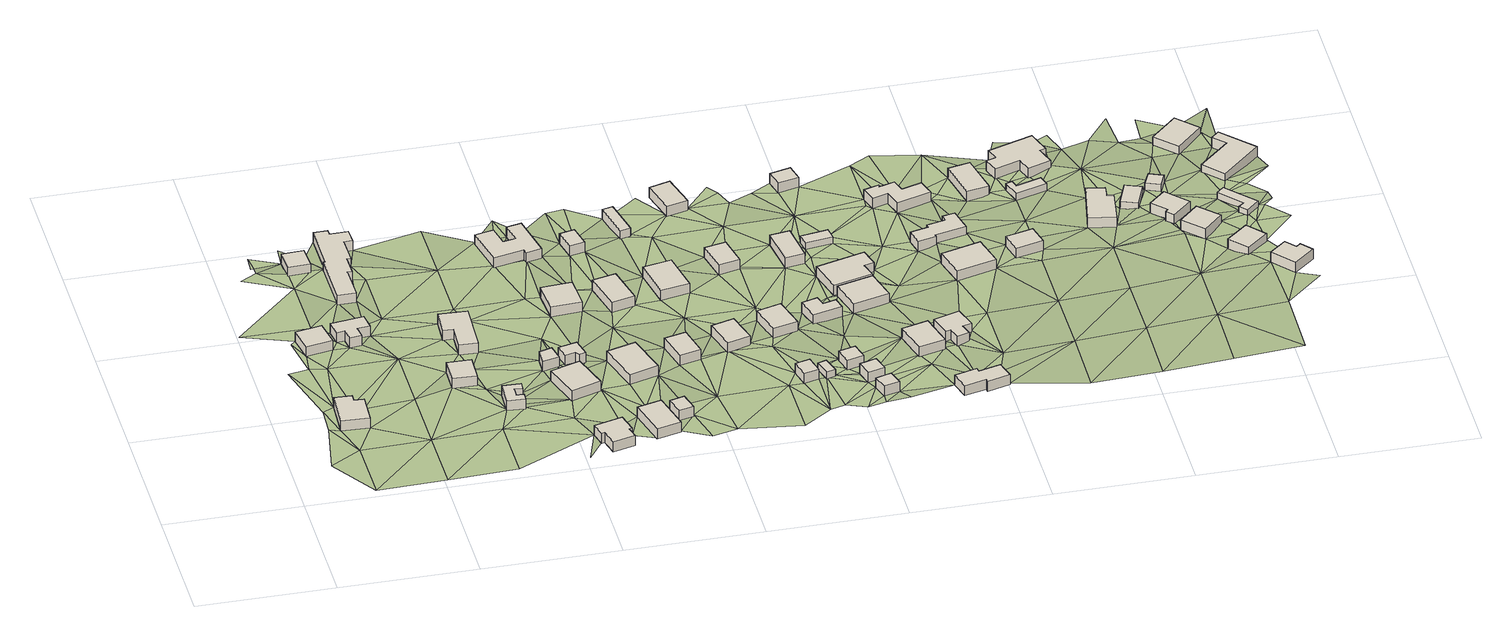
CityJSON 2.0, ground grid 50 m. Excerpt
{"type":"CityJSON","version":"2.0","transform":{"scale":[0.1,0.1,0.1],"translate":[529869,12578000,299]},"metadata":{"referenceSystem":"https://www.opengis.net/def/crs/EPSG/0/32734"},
"CityObjects":{
"building1":{"type":"Building","attributes":{"address":"Mamre 7347 Cape Town","building":"house","building:levels":"1","building_height":4.1,"plus_code":"4FRWFFP8+WCF","ground_height":162.67,"roof_height":166.77},"geometry":[{"type":"Solid","lod":"1","boundaries":[[[[0,1,2,3]],[[1,4,5,2]],[[4,6,7,5]],[[6,8,9,7]],[[8,10,11,9]],[[10,0,3,11]],[[3,2,5,7,9,11]],[[10,8,6,4,1,0]]]]}]},
"building2":{"type":"Building","attributes":{"address":"Mamre 7347 Cape Town","building":"house","building:levels":"1","building_height":4.1,"plus_code":"4FRWFFQ8+3CR","ground_height":162.57,"roof_height":166.67},"geometry":[{"type":"Solid","lod":"1","boundaries":[[[[12,13,14,15]],[[13,16,17,14]],[[16,18,19,17]],[[18,12,15,19]],[[15,14,17,19]],[[18,16,13,12]]]]}]},
"building3":{"type":"Building","attributes":{"address":"Mamre 7347 Cape Town","building":"house","building:levels":"1","building_height":4.1,"plus_code":"4FRWFFQ8+4F3","ground_height":162.52,"roof_height":166.62},"geometry":[{"type":"Solid","lod":"1","boundaries":[[[[20,21,22,23]],[[21,24,25,22]],[[24,26,27,25]],[[26,28,29,27]],[[28,30,31,29]],[[30,32,33,31]],[[32,34,35,33]],[[34,20,23,35]],[[23,22,25,27,29,31,33,35]],[[34,32,30,28,26,24,21,20]]]]}]},
"building4":{"type":"Building","attributes":{"address":"41 Lang Avenue Mamre 7347 Cape Town","building":"house","building:levels":"1","building_height":4.1,"plus_code":"4FRWFFQ8+7C8","ground_height":160.76,"roof_height":164.86},"geometry":[{"type":"Solid","lod":"1","boundaries":[[[[36,37,38,39]],[[37,40,41,38]],[[40,42,43,41]],[[42,36,39,43]],[[39,38,41,43]],[[42,40,37,36]]]]}]},
"building5":{"type":"Building","attributes":{"address":"40 Lang Avenue Mamre 7347 Cape Town","building":"house","building:levels":"1","building_height":4.1,"plus_code":"4FRWFFQ8+6FQ","ground_height":160.9,"roof_height":165},"geometry":[{"type":"Solid","lod":"1","boundaries":[[[[44,45,46,47]],[[45,48,49,46]],[[48,50,51,49]],[[50,52,53,51]],[[52,54,55,53]],[[54,56,57,55]],[[56,58,59,57]],[[58,60,61,59]],[[60,62,63,61]],[[62,64,65,63]],[[64,66,67,65]],[[66,68,69,67]],[[68,70,71,69]],[[70,44,47,71]],[[47,46,49,51,53,55,57,59,61,63,65,67,69,71]],[[70,68,66,64,62,60,58,56,54,52,50,48,45,44]]]]}]},
"building6":{"type":"Building","attributes":{"address":"72 Enon Street Mamre 7347 Cape Town","building":"house","building:levels":"1","building_height":4.1,"plus_code":"4FRWFFP8+XHH","ground_height":162.94,"roof_height":167.04},"geometry":[{"type":"Solid","lod":"1","boundaries":[[[[72,73,74,75]],[[73,76,77,74]],[[76,78,79,77]],[[78,72,75,79]],[[75,74,77,79]],[[78,76,73,72]]]]}]},
"building7":{"type":"Building","attributes":{"address":"70 Enon Street Mamre 7347 Cape Town","building":"house","building:levels":"1","building_height":4.1,"plus_code":"4FRWFFP8+WM6","ground_height":163.35,"roof_height":167.45},"geometry":[{"type":"Solid","lod":"1","boundaries":[[[[80,81,82,83]],[[81,84,85,82]],[[84,86,87,85]],[[86,88,89,87]],[[88,90,91,89]],[[90,92,93,91]],[[92,94,95,93]],[[94,80,83,95]],[[83,82,85,87,89,91,93,95]],[[94,92,90,88,86,84,81,80]]]]}]},
"building8":{"type":"Building","attributes":{"address":"57 Sand Street Mamre 7347 Cape Town","building":"house","building:levels":"1","building_height":4.1,"plus_code":"4FRWFFQ8+3JM","ground_height":162.52,"roof_height":166.62},"geometry":[{"type":"Solid","lod":"1","boundaries":[[[[96,97,98,99]],[[97,100,101,98]],[[100,102,103,101]],[[102,104,105,103]],[[104,106,107,105]],[[106,96,99,107]],[[99,98,101,103,105,107]],[[106,104,102,100,97,96]]]]}]},
"building9":{"type":"Building","attributes":{"address":"35 Enon Street Mamre 7347 Cape Town","building":"house","building:levels":"1","building_height":4.1,"plus_code":"4FRWFFP8+RQ3","ground_height":164.52,"roof_height":168.62},"geometry":[{"type":"Solid","lod":"1","boundaries":[[[[108,109,110,111]],[[109,112,113,110]],[[112,114,115,113]],[[114,116,117,115]],[[116,118,119,117]],[[118,120,121,119]],[[120,122,123,121]],[[122,108,111,123]],[[111,110,113,115,117,119,121,123]],[[122,120,118,116,114,112,109,108]]]]}]},
"building10":{"type":"Building","attributes":{"building":"yes","building:levels":"1","building_height":4.1,"plus_code":"4FRWFFP8+XPG","ground_height":163.45,"roof_height":167.55},"geometry":[{"type":"Solid","lod":"1","boundaries":[[[[124,125,126,127]],[[125,128,129,126]],[[128,130,131,129]],[[130,124,127,131]],[[127,126,129,131]],[[130,128,125,124]]]]}]},
"building11":{"type":"Building","attributes":{"address":"68 Enon Street Mamre 7347 Cape Town","building":"house","building:levels":"1","building_height":4.1,"plus_code":"4FRWFFP8+WQC","ground_height":163.96,"roof_height":168.06},"geometry":[{"type":"Solid","lod":"1","boundaries":[[[[132,133,134,135]],[[133,136,137,134]],[[136,138,139,137]],[[138,132,135,139]],[[135,134,137,139]],[[138,136,133,132]]]]}]},
"building12":{"type":"Building","attributes":{"building":"yes","building:levels":"1","building_height":4.1,"plus_code":"4FRWFFP8+XQM","ground_height":163.45,"roof_height":167.55},"geometry":[{"type":"Solid","lod":"1","boundaries":[[[[140,141,142,143]],[[141,144,145,142]],[[144,146,147,145]],[[146,148,149,147]],[[148,150,151,149]],[[150,140,143,151]],[[143,142,145,147,149,151]],[[150,148,146,144,141,140]]]]}]},
"building13":{"type":"Building","attributes":{"address":"33 Enon Street Mamre 7347 Cape Town","building":"house","building:levels":"1","building_height":4.1,"plus_code":"4FRWFFP8+RR9","ground_height":165.13,"roof_height":169.23},"geometry":[{"type":"Solid","lod":"1","boundaries":[[[[152,153,154,155]],[[153,156,157,154]],[[156,158,159,157]],[[158,152,155,159]],[[155,154,157,159]],[[158,156,153,152]]]]}]},
"building14":{"type":"Building","attributes":{"address":"53 Sand Street Mamre 7347 Cape Town","building":"house","building:levels":"1","building_height":4.1,"plus_code":"4FRWFFQ8+4Q4","ground_height":163.01,"roof_height":167.11},"geometry":[{"type":"Solid","lod":"1","boundaries":[[[[160,161,162,163]],[[161,164,165,162]],[[164,166,167,165]],[[166,160,163,167]],[[163,162,165,167]],[[166,164,161,160]]]]}]},
"building15":{"type":"Building","attributes":{"address":"74 Sand Street Mamre 7347 Cape Town","building":"house","building:levels":"1","building_height":4.1,"plus_code":"4FRWFFQ8+6QM","ground_height":161.66,"roof_height":165.76},"geometry":[{"type":"Solid","lod":"1","boundaries":[[[[168,169,170,171]],[[169,172,173,170]],[[172,174,175,173]],[[174,176,177,175]],[[176,178,179,177]],[[178,180,181,179]],[[180,182,183,181]],[[182,184,185,183]],[[184,186,187,185]],[[186,168,171,187]],[[171,170,173,175,177,179,181,183,185,187]],[[186,184,182,180,178,176,174,172,169,168]]]]}]},
"building16":{"type":"Building","attributes":{"address":"66 Enon Street Mamre 7347 Cape Town","building":"house","building:levels":"1","building_height":4.1,"plus_code":"4FRWFFP8+WRQ","ground_height":164.59,"roof_height":168.69},"geometry":[{"type":"Solid","lod":"1","boundaries":[[[[188,189,190,191]],[[189,192,193,190]],[[192,194,195,193]],[[194,188,191,195]],[[191,190,193,195]],[[194,192,189,188]]]]}]},
"building17":{"type":"Building","attributes":{"address":"31 Enon Street Mamre 7347 Cape Town","building":"house","building:levels":"1","building_height":4.1,"plus_code":"4FRWFFP8+RVG","ground_height":165.13,"roof_height":169.23},"geometry":[{"type":"Solid","lod":"1","boundaries":[[[[196,197,198,199]],[[197,200,201,198]],[[200,202,203,201]],[[202,196,199,203]],[[199,198,201,203]],[[202,200,197,196]]]]}]},
"building18":{"type":"Building","attributes":{"address":"51 Sand Street Mamre 7347 Cape Town","building":"house","building:levels":"1","building_height":4.1,"plus_code":"4FRWFFQ8+3VV","ground_height":163.57,"roof_height":167.67},"geometry":[{"type":"Solid","lod":"1","boundaries":[[[[204,205,206,207]],[[205,208,209,206]],[[208,210,211,209]],[[210,204,207,211]],[[207,206,209,211]],[[210,208,205,204]]]]}]},
"building19":{"type":"Building","attributes":{"address":"64 Enon Street Mamre 7347 Cape Town","building":"house","building:levels":"1","building_height":4.1,"plus_code":"4FRWFFP8+XW3","ground_height":165.08,"roof_height":169.18},"geometry":[{"type":"Solid","lod":"1","boundaries":[[[[212,213,214,215]],[[213,216,217,214]],[[216,218,219,217]],[[218,212,215,219]],[[215,214,217,219]],[[218,216,213,212]]]]}]},
"building20":{"type":"Building","attributes":{"building":"house","building:levels":"1","building_height":4.1,"plus_code":"4FRWFFQ8+6R9","ground_height":163.07,"roof_height":167.17},"geometry":[{"type":"Solid","lod":"1","boundaries":[[[[220,221,222,223]],[[221,224,225,222]],[[224,226,227,225]],[[226,220,223,227]],[[223,222,225,227]],[[226,224,221,220]]]]}]},
"building21":{"type":"Building","attributes":{"address":"49 Sand Street Mamre 7347 Cape Town","building":"house","building:levels":"1","building_height":4.1,"plus_code":"4FRWFFQ8+4W5","ground_height":164.07,"roof_height":168.17},"geometry":[{"type":"Solid","lod":"1","boundaries":[[[[228,229,230,231]],[[229,232,233,230]],[[232,234,235,233]],[[234,228,231,235]],[[231,230,233,235]],[[234,232,229,228]]]]}]},
"building22":{"type":"Building","attributes":{"address":"62 Enon Street Mamre 7347 Cape Town","building":"house","building:levels":"1","building_height":4.1,"plus_code":"4FRWFFP9+X26","ground_height":164.38,"roof_height":168.48},"geometry":[{"type":"Solid","lod":"1","boundaries":[[[[236,237,238,239]],[[237,240,241,238]],[[240,242,243,241]],[[242,236,239,243]],[[239,238,241,243]],[[242,240,237,236]]]]}]},
"building23":{"type":"Building","attributes":{"address":"Mamre 7347 Cape Town","building":"house","building:levels":"1","building_height":4.1,"plus_code":"4FRWFFQ8+6WV","ground_height":162.39,"roof_height":166.49},"geometry":[{"type":"Solid","lod":"1","boundaries":[[[[244,245,246,247]],[[245,248,249,246]],[[248,250,251,249]],[[250,244,247,251]],[[247,246,249,251]],[[250,248,245,244]]]]}]},
"building24":{"type":"Building","attributes":{"address":"25 Enon Street Mamre 7347 Cape Town","building":"house","building:levels":"1","building_height":4.1,"plus_code":"4FRWFFP9+V38","ground_height":166.23,"roof_height":170.33},"geometry":[{"type":"Solid","lod":"1","boundaries":[[[[252,253,254,255]],[[253,256,257,254]],[[256,258,259,257]],[[258,252,255,259]],[[255,254,257,259]],[[258,256,253,252]]]]}]},
"building25":{"type":"Building","attributes":{"building":"cabin","building:levels":"1","building_height":2.8,"plus_code":"4FRWFFP9+V47","ground_height":166.23,"roof_height":169.03},"geometry":[{"type":"Solid","lod":"1","boundaries":[[[[260,261,262,263]],[[261,264,265,262]],[[264,266,267,265]],[[266,260,263,267]],[[263,262,265,267]],[[266,264,261,260]]]]}]},
"building26":{"type":"Building","attributes":{"address":"60 Enon Street Mamre 7347 Cape Town","building":"house","building:levels":"1","building_height":4.1,"plus_code":"4FRWFFP9+X3P","ground_height":164.77,"roof_height":168.87},"geometry":[{"type":"Solid","lod":"1","boundaries":[[[[268,269,270,271]],[[269,272,273,270]],[[272,274,275,273]],[[274,268,271,275]],[[271,270,273,275]],[[274,272,269,268]]]]}]},
"building27":{"type":"Building","attributes":{"address":"47 Sand Street Mamre 7347 Cape Town","building":"house","building:levels":"1","building_height":4.1,"plus_code":"4FRWFFQ9+42Q","ground_height":164.59,"roof_height":168.69},"geometry":[{"type":"Solid","lod":"1","boundaries":[[[[276,277,278,279]],[[277,280,281,278]],[[280,282,283,281]],[[282,276,279,283]],[[279,278,281,283]],[[282,280,277,276]]]]}]},
"building28":{"type":"Building","attributes":{"address":"68 Sand Street Mamre 7347 Cape Town","building":"house","building:levels":"1","building_height":4.1,"plus_code":"4FRWFFQ9+72C","ground_height":163.25,"roof_height":167.35},"geometry":[{"type":"Solid","lod":"1","boundaries":[[[[284,285,286,287]],[[285,288,289,286]],[[288,290,291,289]],[[290,284,287,291]],[[287,286,289,291]],[[290,288,285,284]]]]}]},
"building29":{"type":"Building","attributes":{"address":"7347 Mamre, Cape Town","building":"house","building:levels":"1","building_height":4.1,"plus_code":"4FRWFFP9+V5C","ground_height":166.05,"roof_height":170.15},"geometry":[{"type":"Solid","lod":"1","boundaries":[[[[292,293,294,295]],[[293,296,297,294]],[[296,298,299,297]],[[298,292,295,299]],[[295,294,297,299]],[[298,296,293,292]]]]}]},
"building30":{"type":"Building","attributes":{"address":"4 Dove Lane Mamre 7347 Cape Town","building":"house","building:levels":"1","building_height":4.1,"plus_code":"4FRWFFP9+R5W","ground_height":166.77,"roof_height":170.87},"geometry":[{"type":"Solid","lod":"1","boundaries":[[[[300,301,302,303]],[[301,304,305,302]],[[304,306,307,305]],[[306,300,303,307]],[[303,302,305,307]],[[306,304,301,300]]]]}]},
"building31":{"type":"Building","attributes":{"address":"6 Dove Lane Mamre 7347 Cape Town","building":"house","building:levels":"1","building_height":4.1,"plus_code":"4FRWFFP9+R55","ground_height":166.68,"roof_height":170.78},"geometry":[{"type":"Solid","lod":"1","boundaries":[[[[308,309,310,311]],[[309,312,313,310]],[[312,314,315,313]],[[314,308,311,315]],[[311,310,313,315]],[[314,312,309,308]]]]}]},
"building32":{"type":"Building","attributes":{"address":"58 Enon Street Mamre 7347 Cape Town","building":"house","building:levels":"1","building_height":4.1,"plus_code":"4FRWFFP9+X4Q","ground_height":164.97,"roof_height":169.07},"geometry":[{"type":"Solid","lod":"1","boundaries":[[[[316,317,318,319]],[[317,320,321,318]],[[320,322,323,321]],[[322,324,325,323]],[[324,326,327,325]],[[326,316,319,327]],[[319,318,321,323,325,327]],[[326,324,322,320,317,316]]]]}]},
"building33":{"type":"Building","attributes":{"address":"45 Sand Street Mamre 7347 Cape Town","building":"house","building:levels":"1","building_height":4.1,"plus_code":"4FRWFFQ9+44G","ground_height":164.79,"roof_height":168.89},"geometry":[{"type":"Solid","lod":"1","boundaries":[[[[328,329,330,331]],[[329,332,333,330]],[[332,334,335,333]],[[334,328,331,335]],[[331,330,333,335]],[[334,332,329,328]]]]}]},
"building34":{"type":"Building","attributes":{"address":"56 Enon Street Mamre 7347 Cape Town","building":"house","building:levels":"1","building_height":4.1,"plus_code":"4FRWFFQ9+267","ground_height":164.97,"roof_height":169.07},"geometry":[{"type":"Solid","lod":"1","boundaries":[[[[336,337,338,339]],[[337,340,341,338]],[[340,342,343,341]],[[342,336,339,343]],[[339,338,341,343]],[[342,340,337,336]]]]}]},
"building35":{"type":"Building","attributes":{"building":"house","building:levels":"1","building_height":4.1,"plus_code":"4FRWFFQ9+362","ground_height":164.79,"roof_height":168.89},"geometry":[{"type":"Solid","lod":"1","boundaries":[[[[344,345,346,347]],[[345,348,349,346]],[[348,350,351,349]],[[350,352,353,351]],[[352,354,355,353]],[[354,344,347,355]],[[347,346,349,351,353,355]],[[354,352,350,348,345,344]]]]}]},
"building36":{"type":"Building","attributes":{"address":"43 Enon Street Mamre 7347 Cape Town","building":"cabin","building:levels":"1","building_height":2.8,"plus_code":"4FRWFFQ9+45W","ground_height":164.79,"roof_height":167.59},"geometry":[{"type":"Solid","lod":"1","boundaries":[[[[356,357,358,359]],[[357,360,361,358]],[[360,362,363,361]],[[362,356,359,363]],[[359,358,361,363]],[[362,360,357,356]]]]}]},
"building37":{"type":"Building","attributes":{"address":"21 Enon Street Mamre 7347 Cape Town","building":"house","building:levels":"1","building_height":4.1,"plus_code":"4FRWFFP9+V7V","ground_height":166.61,"roof_height":170.71},"geometry":[{"type":"Solid","lod":"1","boundaries":[[[[364,365,366,367]],[[365,368,369,366]],[[368,370,371,369]],[[370,364,367,371]],[[367,366,369,371]],[[370,368,365,364]]]]}]},
"building38":{"type":"Building","attributes":{"address":"Dove Lane 7347 Cape Town","building":"house","building:levels":"1","building_height":4.1,"plus_code":"4FRWFFP9+Q8P","ground_height":167.2,"roof_height":171.3},"geometry":[{"type":"Solid","lod":"1","boundaries":[[[[372,373,374,375]],[[373,376,377,374]],[[376,378,379,377]],[[378,380,381,379]],[[380,382,383,381]],[[382,384,385,383]],[[384,386,387,385]],[[386,372,375,387]],[[375,374,377,379,381,383,385,387]],[[386,384,382,380,378,376,373,372]]]]}]},
"building39":{"type":"Building","attributes":{"building":"garage","building:levels":"1","building_height":4.1,"plus_code":"4FRWFFQ9+75G","ground_height":164.63,"roof_height":168.73},"geometry":[{"type":"Solid","lod":"1","boundaries":[[[[388,389,390,391]],[[389,392,393,390]],[[392,394,395,393]],[[394,388,391,395]],[[391,390,393,395]],[[394,392,389,388]]]]}]},
"building40":{"type":"Building","attributes":{"address":"19 Enon Street Mamre 7347 Cape Town","building":"house","building:levels":"1","building_height":4.1,"plus_code":"4FRWFFP9+W83","ground_height":166.61,"roof_height":170.71},"geometry":[{"type":"Solid","lod":"1","boundaries":[[[[396,397,398,399]],[[397,400,401,398]],[[400,402,403,401]],[[402,404,405,403]],[[404,406,407,405]],[[406,408,409,407]],[[408,410,411,409]],[[410,396,399,411]],[[399,398,401,403,405,407,409,411]],[[410,408,406,404,402,400,397,396]]]]}]},
"building41":{"type":"Building","attributes":{"address":"41 Sand Street Mamre 7347 Cape Town","building":"house","building:levels":"1","building_height":4.1,"plus_code":"4FRWFFQ9+684","ground_height":165.31,"roof_height":169.41},"geometry":[{"type":"Solid","lod":"1","boundaries":[[[[412,413,414,415]],[[413,416,417,414]],[[416,418,419,417]],[[418,420,421,419]],[[420,422,423,421]],[[422,424,425,423]],[[424,426,427,425]],[[426,428,429,427]],[[428,430,431,429]],[[430,412,415,431]],[[415,414,417,419,421,423,425,427,429,431]],[[430,428,426,424,422,420,418,416,413,412]]]]}]},
"building42":{"type":"Building","attributes":{"address":"54 Enon Street Mamre 7347 Cape Town","building":"house","building:levels":"1","building_height":4.1,"plus_code":"4FRWFFQ9+29P","ground_height":166.79,"roof_height":170.89},"geometry":[{"type":"Solid","lod":"1","boundaries":[[[[432,433,434,435]],[[433,436,437,434]],[[436,438,439,437]],[[438,432,435,439]],[[435,434,437,439]],[[438,436,433,432]]]]}]},
"building43":{"type":"Building","attributes":{"address":"50 Acasia Street Mamre 7347 Cape Town","building":"house","building:levels":"1","building_height":4.1,"plus_code":"4FRWFFQ9+497","ground_height":165.46,"roof_height":169.56},"geometry":[{"type":"Solid","lod":"1","boundaries":[[[[440,441,442,443]],[[441,444,445,442]],[[444,446,447,445]],[[446,448,449,447]],[[448,450,451,449]],[[450,452,453,451]],[[452,454,455,453]],[[454,456,457,455]],[[456,458,459,457]],[[458,440,443,459]],[[443,442,445,447,449,451,453,455,457,459]],[[458,456,454,452,450,448,446,444,441,440]]]]}]},
"building44":{"type":"Building","attributes":{"address":"52 Enon Street Mamre 7347 Cape Town","building":"house","building:levels":"1","building_height":4.1,"plus_code":"4FRWFFQ9+3F3","ground_height":168.31,"roof_height":172.41},"geometry":[{"type":"Solid","lod":"1","boundaries":[[[[460,461,462,463]],[[461,464,465,462]],[[464,466,467,465]],[[466,460,463,467]],[[463,462,465,467]],[[466,464,461,460]]]]}]},
"building45":{"type":"Building","attributes":{"address":"39 Sand Street Mamre 7347 Cape Town","building":"house","building:levels":"1","building_height":4.1,"plus_code":"4FRWFFQ9+6C4","ground_height":166.17,"roof_height":170.27},"geometry":[{"type":"Solid","lod":"1","boundaries":[[[[468,469,470,471]],[[469,472,473,470]],[[472,474,475,473]],[[474,468,471,475]],[[471,470,473,475]],[[474,472,469,468]]]]}]},
"building46":{"type":"Building","attributes":{"building":"cabin","building:levels":"1","building_height":2.8,"plus_code":"4FRWFFQ9+5GF","ground_height":167.57,"roof_height":170.37},"geometry":[{"type":"Solid","lod":"1","boundaries":[[[[476,477,478,479]],[[477,480,481,478]],[[480,482,483,481]],[[482,484,485,483]],[[484,486,487,485]],[[486,476,479,487]],[[479,478,481,483,485,487]],[[486,484,482,480,477,476]]]]}]},
"building47":{"type":"Building","attributes":{"address":"37 Sand Street Mamre 7347 Cape Town","building":"house","building:levels":"1","building_height":4.1,"plus_code":"4FRWFFQ9+6GM","ground_height":166.9,"roof_height":171},"geometry":[{"type":"Solid","lod":"1","boundaries":[[[[488,489,490,491]],[[489,492,493,490]],[[492,494,495,493]],[[494,496,497,495]],[[496,498,499,497]],[[498,500,501,499]],[[500,502,503,501]],[[502,504,505,503]],[[504,506,507,505]],[[506,488,491,507]],[[491,490,493,495,497,499,501,503,505,507]],[[506,504,502,500,498,496,494,492,489,488]]]]}]},
"building48":{"type":"Building","attributes":{"address":"48 Enon Street Mamre 7347 Cape Town","building":"house","building:levels":"1","building_height":4.1,"plus_code":"4FRWFFQ9+3HQ","ground_height":169.81,"roof_height":173.91},"geometry":[{"type":"Solid","lod":"1","boundaries":[[[[508,509,510,511]],[[509,512,513,510]],[[512,514,515,513]],[[514,516,517,515]],[[516,518,519,517]],[[518,508,511,519]],[[511,510,513,515,517,519]],[[518,516,514,512,509,508]]]]}]},
"building49":{"type":"Building","attributes":{"building":"cabin","building:levels":"1","building_height":2.8,"plus_code":"4FRWFFQ9+4M6","ground_height":169.81,"roof_height":172.61},"geometry":[{"type":"Solid","lod":"1","boundaries":[[[[520,521,522,523]],[[521,524,525,522]],[[524,526,527,525]],[[526,520,523,527]],[[523,522,525,527]],[[526,524,521,520]]]]}]},
"building50":{"type":"Building","attributes":{"address":"46 Enon Street Mamre 7347 Cape Town","building":"house","building:levels":"1","building_height":4.1,"plus_code":"4FRWFFQ9+3M9","ground_height":171.19,"roof_height":175.29},"geometry":[{"type":"Solid","lod":"1","boundaries":[[[[528,529,530,531]],[[529,532,533,530]],[[532,534,535,533]],[[534,536,537,535]],[[536,538,539,537]],[[538,528,531,539]],[[531,530,533,535,537,539]],[[538,536,534,532,529,528]]]]}]},
"building51":{"type":"Building","attributes":{"building":"cabin","building:levels":"1","building_height":2.8,"plus_code":"4FRWFFQ9+4MH","ground_height":171.19,"roof_height":173.99},"geometry":[{"type":"Solid","lod":"1","boundaries":[[[[540,541,542,543]],[[541,544,545,542]],[[544,546,547,545]],[[546,540,543,547]],[[543,542,545,547]],[[546,544,541,540]]]]}]},
"building52":{"type":"Building","attributes":{"address":"44 Enon Street Mamre 7347 Cape Town","building":"house","building:levels":"1","building_height":4.1,"plus_code":"4FRWFFQ9+2PG","ground_height":172.25,"roof_height":176.35},"geometry":[{"type":"Solid","lod":"1","boundaries":[[[[548,549,550,551]],[[549,552,553,550]],[[552,554,555,553]],[[554,548,551,555]],[[551,550,553,555]],[[554,552,549,548]]]]}]},
"building53":{"type":"Building","attributes":{"address":"42 Enon Street Mamre 7347 Cape Town","building":"house","building:levels":"1","building_height":4.1,"plus_code":"4FRWFFP9+XQ8","ground_height":172.25,"roof_height":176.35},"geometry":[{"type":"Solid","lod":"1","boundaries":[[[[556,557,558,559]],[[557,560,561,558]],[[560,562,563,561]],[[562,556,559,563]],[[559,558,561,563]],[[562,560,557,556]]]]}]},
"building54":{"type":"Building","attributes":{"address":"40 Enon Street Mamre 7347 Cape Town","building":"house","building:levels":"1","building_height":4.1,"plus_code":"4FRWFFP9+WR8","ground_height":174.07,"roof_height":178.17},"geometry":[{"type":"Solid","lod":"1","boundaries":[[[[564,565,566,567]],[[565,568,569,566]],[[568,570,571,569]],[[570,572,573,571]],[[572,574,575,573]],[[574,564,567,575]],[[567,566,569,571,573,575]],[[574,572,570,568,565,564]]]]}]},
"building55":{"type":"Building","attributes":{"building":"cabin","building:levels":"1","building_height":2.8,"plus_code":"4FRWFFQ9+3Q5","ground_height":172.5,"roof_height":175.3},"geometry":[{"type":"Solid","lod":"1","boundaries":[[[[576,577,578,579]],[[577,580,581,578]],[[580,582,583,581]],[[582,584,585,583]],[[584,586,587,585]],[[586,576,579,587]],[[579,578,581,583,585,587]],[[586,584,582,580,577,576]]]]}]},
"building56":{"type":"Building","attributes":{"address":"53 Goedverwacht Street Mamre 7347 Cape Town","building":"house","building:levels":"1","building_height":4.1,"plus_code":"4FRWFFQ9+6QC","ground_height":168.55,"roof_height":172.65},"geometry":[{"type":"Solid","lod":"1","boundaries":[[[[588,589,590,591]],[[589,592,593,590]],[[592,594,595,593]],[[594,588,591,595]],[[591,590,593,595]],[[594,592,589,588]]]]}]},
"building57":{"type":"Building","attributes":{"address":"51 Goedverwacht Street Mamre 7347 Cape Town","building":"house","building:levels":"1","building_height":4.1,"plus_code":"4FRWFFQ9+5R2","ground_height":170.76,"roof_height":174.86},"geometry":[{"type":"Solid","lod":"1","boundaries":[[[[596,597,598,599]],[[597,600,601,598]],[[600,602,603,601]],[[602,604,605,603]],[[604,606,607,605]],[[606,596,599,607]],[[599,598,601,603,605,607]],[[606,604,602,600,597,596]]]]}]},
"terrain1":{"type":"TINRelief","geometry":[{"type":"CompositeSurface","lod":"1","boundaries":[[[608,609,610]],[[611,608,610]],[[610,0,611]],[[612,611,0]],[[612,0,10]],[[10,613,612]],[[614,0,610]],[[613,10,615]],[[610,609,616]],[[617,615,10]],[[10,8,617]],[[618,615,619]],[[620,13,621]],[[616,609,622]],[[610,616,614]],[[6,4,8]],[[615,617,619]],[[619,13,618]],[[620,621,623]],[[619,617,624]],[[4,614,625]],[[12,621,13]],[[4,626,8]],[[617,627,624]],[[8,626,617]],[[625,614,616]],[[623,628,629]],[[21,12,624]],[[12,20,621]],[[630,631,632]],[[21,20,12]],[[21,624,627]],[[628,36,631]],[[627,617,626]],[[627,24,21]],[[631,36,632]],[[633,628,623]],[[626,4,625]],[[634,621,20]],[[628,633,36]],[[623,621,634]],[[622,635,616]],[[626,636,627]],[[633,623,637]],[[616,638,625]],[[636,32,30]],[[634,20,34]],[[635,622,639]],[[636,626,32]],[[634,640,623]],[[42,641,36]],[[637,623,640]],[[72,626,625]],[[34,642,634]],[[643,34,32]],[[637,640,42]],[[644,638,616]],[[72,625,638]],[[616,635,644]],[[643,642,34]],[[640,645,42]],[[32,626,646]],[[42,645,44]],[[642,647,648]],[[649,642,643]],[[643,32,106]],[[650,626,72]],[[647,642,649]],[[651,652,647]],[[626,650,646]],[[651,647,649]],[[653,654,638]],[[106,32,646]],[[653,638,644]],[[635,639,108]],[[650,72,78]],[[635,655,644]],[[62,651,64]],[[654,653,78]],[[644,94,653]],[[643,656,649]],[[643,106,657]],[[646,650,658]],[[653,94,92]],[[650,78,659]],[[635,660,655]],[[651,649,656]],[[86,84,88]],[[84,90,88]],[[64,651,656]],[[78,653,661]],[[657,656,643]],[[660,635,108]],[[653,92,661]],[[662,84,655]],[[78,663,659]],[[657,106,104]],[[84,662,90]],[[92,90,136]],[[655,660,662]],[[664,665,108]],[[78,661,663]],[[136,90,662]],[[661,92,136]],[[64,656,666]],[[667,104,659]],[[668,660,108]],[[659,663,667]],[[669,657,104]],[[662,660,670]],[[136,671,661]],[[656,657,672]],[[660,668,670]],[[673,674,675]],[[136,133,671]],[[125,667,663]],[[104,667,164]],[[125,671,150]],[[676,150,671]],[[667,125,150]],[[666,656,677]],[[676,671,133]],[[153,668,673]],[[669,672,657]],[[104,164,669]],[[153,670,668]],[[673,678,153]],[[679,676,133]],[[676,679,680]],[[148,667,150]],[[656,672,677]],[[133,681,679]],[[192,133,670]],[[670,153,682]],[[667,148,164]],[[192,681,133]],[[194,670,682]],[[681,192,148]],[[192,670,194]],[[153,152,682]],[[161,669,164]],[[683,672,669]],[[164,148,684]],[[669,161,683]],[[196,152,685]],[[192,686,148]],[[194,682,188]],[[202,152,196]],[[152,188,682]],[[683,687,672]],[[688,677,184]],[[689,196,685]],[[690,152,202]],[[686,684,148]],[[691,178,184]],[[689,685,692]],[[683,161,693]],[[178,691,694]],[[188,152,690]],[[178,688,184]],[[686,192,189]],[[683,693,695]],[[176,688,178]],[[696,689,692]],[[684,686,697]],[[684,205,693]],[[698,690,689]],[[188,690,698]],[[205,684,697]],[[216,189,188]],[[189,216,686]],[[695,693,226]],[[205,699,693]],[[698,689,696]],[[176,695,224]],[[216,188,218]],[[226,693,699]],[[188,698,218]],[[700,697,686]],[[224,695,226]],[[699,205,204]],[[701,176,224]],[[699,220,226]],[[686,216,702]],[[218,698,212]],[[699,204,220]],[[700,686,702]],[[701,224,221]],[[696,703,698]],[[702,216,213]],[[213,212,704]],[[700,229,204]],[[701,221,705]],[[706,212,698]],[[229,220,204]],[[704,212,706]],[[221,220,707]],[[232,700,702]],[[229,700,232]],[[240,213,704]],[[708,703,696]],[[705,221,248]],[[213,240,702]],[[229,707,220]],[[698,703,706]],[[704,706,240]],[[248,221,707]],[[234,232,702]],[[709,702,240]],[[710,707,229]],[[710,229,228]],[[703,708,711]],[[703,252,706]],[[707,710,712]],[[706,713,714]],[[702,715,234]],[[252,713,706]],[[715,702,709]],[[703,711,253]],[[253,252,703]],[[282,228,234]],[[274,709,714]],[[716,717,712]],[[714,713,718]],[[710,228,280]],[[712,710,716]],[[253,711,256]],[[714,718,274]],[[258,713,252]],[[715,282,234]],[[274,715,709]],[[280,228,282]],[[716,719,717]],[[720,711,721]],[[720,256,711]],[[264,258,256]],[[718,713,722]],[[720,264,256]],[[723,713,258]],[[724,258,264]],[[274,272,715]],[[280,725,710]],[[720,721,300]],[[282,715,276]],[[713,723,722]],[[716,710,725]],[[723,258,724]],[[312,721,726]],[[720,300,727]],[[724,727,728]],[[721,312,300]],[[723,724,728]],[[728,727,306]],[[729,277,276]],[[730,727,300]],[[280,277,725]],[[727,730,306]],[[726,731,314]],[[272,722,326]],[[312,726,314]],[[732,716,725]],[[334,715,272]],[[334,276,715]],[[300,306,730]],[[326,722,733]],[[722,723,734]],[[735,728,306]],[[722,734,733]],[[729,276,334]],[[314,731,308]],[[301,300,312]],[[729,332,277]],[[292,734,723]],[[306,304,735]],[[301,312,309]],[[308,731,736]],[[277,332,725]],[[326,348,272]],[[732,725,737]],[[729,334,332]],[[733,734,317]],[[334,272,348]],[[324,738,326]],[[732,739,740]],[[739,732,737]],[[324,322,320]],[[370,292,735]],[[326,738,348]],[[370,735,304]],[[292,370,734]],[[320,738,324]],[[741,304,301]],[[301,309,742]],[[308,742,309]],[[342,317,734]],[[372,308,736]],[[342,320,317]],[[320,340,738]],[[334,348,328]],[[332,743,725]],[[737,725,743]],[[734,370,342]],[[340,320,342]],[[744,348,738]],[[340,744,738]],[[370,304,741]],[[741,301,742]],[[742,308,372]],[[328,348,745]],[[328,362,329]],[[745,362,328]],[[743,332,329]],[[329,362,360]],[[737,743,746]],[[340,747,744]],[[329,360,743]],[[342,370,748]],[[745,348,749]],[[356,362,745]],[[742,750,741]],[[342,748,751]],[[752,747,340]],[[753,742,372]],[[746,743,394]],[[743,360,357]],[[746,394,392]],[[748,370,368]],[[356,745,749]],[[742,753,750]],[[394,743,388]],[[747,754,755]],[[748,368,404]],[[751,756,752]],[[750,406,368]],[[752,756,747]],[[753,757,750]],[[406,404,368]],[[406,750,757]],[[754,747,756]],[[758,751,748]],[[753,759,760]],[[406,757,408]],[[356,761,357]],[[758,748,404]],[[749,761,356]],[[743,357,762]],[[754,761,749]],[[757,753,763]],[[388,743,424]],[[763,753,760]],[[756,751,764]],[[757,763,765]],[[754,756,452]],[[766,767,765]],[[426,357,761]],[[764,751,758]],[[762,424,743]],[[765,763,766]],[[754,452,761]],[[426,762,357]],[[758,766,768]],[[768,766,763]],[[452,756,769]],[[764,769,756]],[[424,770,388]],[[760,771,772]],[[450,761,452]],[[758,768,764]],[[761,430,426]],[[762,426,424]],[[450,430,761]],[[772,763,760]],[[769,773,452]],[[770,424,422]],[[430,428,426]],[[450,774,430]],[[775,772,771]],[[450,776,774]],[[763,777,768]],[[778,764,768]],[[422,420,418]],[[422,418,770]],[[433,773,769]],[[430,774,779]],[[418,780,770]],[[781,782,773]],[[763,772,777]],[[783,779,774]],[[430,779,784]],[[418,785,786]],[[778,768,777]],[[773,433,781]],[[784,779,787]],[[780,418,788]],[[788,418,786]],[[786,784,789]],[[790,433,778]],[[781,433,790]],[[474,784,787]],[[791,790,778]],[[772,775,792]],[[474,789,784]],[[472,786,789]],[[793,778,777]],[[778,793,791]],[[787,781,794]],[[472,788,786]],[[472,789,474]],[[794,781,790]],[[775,795,792]],[[772,796,777]],[[474,787,476]],[[793,797,791]],[[798,788,472]],[[461,794,790]],[[476,787,794]],[[772,792,796]],[[476,799,474]],[[800,793,777]],[[502,788,798]],[[798,799,801]],[[793,800,797]],[[476,486,799]],[[799,486,801]],[[802,798,801]],[[461,797,508]],[[798,802,502]],[[777,796,800]],[[461,508,794]],[[801,486,803]],[[486,484,803]],[[794,477,476]],[[502,802,804]],[[792,795,805]],[[806,801,803]],[[807,803,484]],[[482,480,484]],[[797,800,508]],[[803,807,806]],[[807,484,480]],[[794,508,518]],[[794,518,477]],[[795,808,805]],[[792,809,796]],[[810,811,502]],[[812,807,480]],[[813,508,800]],[[809,800,796]],[[792,805,809]],[[480,477,814]],[[812,480,814]],[[477,518,814]],[[815,816,812]],[[817,813,800]],[[812,818,815]],[[818,810,815]],[[516,814,518]],[[526,512,813]],[[814,818,812]],[[514,512,516]],[[808,819,805]],[[810,818,820]],[[813,821,526]],[[822,800,809]],[[524,516,512]],[[817,800,554]],[[813,534,821]],[[524,512,526]],[[814,516,524]],[[800,822,554]],[[817,534,813]],[[823,818,814]],[[524,540,814]],[[805,574,809]],[[824,534,817]],[[532,821,534]],[[809,548,822]],[[819,825,805]],[[821,541,826]],[[827,817,554]],[[821,532,541]],[[828,823,814]],[[540,524,826]],[[548,554,822]],[[548,809,562]],[[826,541,540]],[[552,827,554]],[[829,814,540]],[[825,574,805]],[[532,544,541]],[[562,809,830]],[[828,814,829]],[[532,831,544]],[[529,827,552]],[[529,831,532]],[[574,830,809]],[[831,546,544]],[[828,832,823]],[[540,546,829]],[[562,833,548]],[[529,582,831]],[[834,548,833]],[[529,552,582]],[[831,835,546]],[[836,828,829]],[[552,834,837]],[[564,574,825]],[[838,828,836]],[[839,829,546]],[[831,582,580]],[[582,552,837]],[[830,574,572]],[[831,580,835]],[[840,834,833]],[[841,564,825]],[[572,842,830]],[[839,836,829]],[[835,839,546]],[[837,834,840]],[[833,842,843]],[[840,833,843]],[[844,582,837]],[[838,836,592]],[[845,838,592]],[[835,580,846]],[[847,840,843]],[[848,843,842]],[[839,835,602]],[[580,849,846]],[[850,847,843]],[[849,580,851]],[[847,852,580]],[[848,850,843]],[[852,851,580]],[[602,853,839]],[[835,604,602]],[[847,850,854]],[[854,852,847]],[[846,849,855]],[[853,602,600]],[[855,849,851]],[[592,853,856]],[[597,846,855]],[[856,853,600]]]}]}
},
"vertices":[
[215,383,19],[316,378,19],[316,378,60],[215,383,60],[322,494,19],[322,494,60],[285,496,19],[285,496,60],[286,523,19],[286,523,60],[222,526,19],[222,526,60],
[279,956,18],[183,939,18],[183,939,59],[279,956,59],[200,843,18],[200,843,59],[296,861,18],[296,861,59],
[311,961,18],[319,902,18],[319,902,59],[311,961,59],[349,906,18],[349,906,59],[355,861,18],[355,861,59],[399,866,18],[399,866,59],[393,910,18],[393,910,59],[439,916,18],[439,916,59],[431,977,18],[431,977,59],
[246,1428,0],[250,1343,0],[250,1343,41],[246,1428,41],[330,1347,0],[330,1347,41],[326,1432,0],[326,1432,41],
[380,1526,2],[382,1346,2],[382,1346,43],[380,1526,43],[374,1346,2],[374,1346,43],[377,1142,2],[377,1142,43],[443,1142,2],[443,1142,43],[441,1269,2],[441,1269,43],[457,1269,2],[457,1269,43],[456,1346,2],[456,1346,43],[471,1347,2],[471,1347,43],[469,1447,2],[469,1447,43],[500,1448,2],[500,1448,43],[499,1506,2],[499,1506,43],[431,1505,2],[431,1505,43],[431,1526,2],[431,1526,43],
[642,640,22],[640,541,22],[640,541,63],[642,640,63],[727,539,22],[727,539,63],[730,638,22],[730,638,63],
[790,365,26],[856,362,26],[856,362,67],[790,365,67],[857,391,26],[857,391,67],[830,392,26],[830,392,67],[831,427,26],[831,427,67],[861,425,26],[861,425,67],[862,455,26],[862,455,67],[794,457,26],[794,457,67],
[675,834,18],[713,833,18],[713,833,59],[675,834,59],[709,738,18],[709,738,59],[776,735,18],[776,735,59],[784,929,18],[784,929,59],[679,934,18],[679,934,59],
[1045,139,38],[1059,85,38],[1059,85,79],[1045,139,79],[1070,88,38],[1070,88,79],[1086,27,38],[1086,27,79],[1167,48,38],[1167,48,79],[1156,91,38],[1156,91,79],[1167,94,38],[1167,94,79],[1148,166,38],[1148,166,79],
[1023,580,27],[1010,639,27],[1010,639,68],[1023,580,68],[964,625,27],[964,625,68],[962,564,27],[962,564,68],
[1127,399,32],[1084,533,32],[1084,533,73],[1127,399,73],[974,498,32],[974,498,73],[1017,364,32],[1017,364,73],
[1045,584,27],[1082,593,27],[1082,593,68],[1045,584,68],[1092,578,27],[1092,578,68],[1117,584,27],[1117,584,68],[1101,652,27],[1101,652,68],[1032,636,27],[1032,636,68],
[1299,227,44],[1209,204,44],[1209,204,85],[1299,227,85],[1246,60,44],[1246,60,85],[1336,83,44],[1336,83,85],
[1167,1011,23],[1055,1004,23],[1055,1004,64],[1167,1011,64],[1063,881,23],[1063,881,64],[1175,888,23],[1175,888,64],
[943,1229,9],[1054,1253,9],[1054,1253,50],[943,1229,50],[1058,1236,9],[1058,1236,50],[1115,1248,9],[1115,1248,50],[1081,1412,9],[1081,1412,50],[1027,1401,9],[1027,1401,50],[1042,1328,9],[1042,1328,50],[996,1319,9],[996,1319,50],[980,1394,9],[980,1394,50],[911,1380,9],[911,1380,50],
[1336,436,39],[1292,590,39],[1292,590,80],[1336,436,80],[1185,560,39],[1185,560,80],[1229,405,39],[1229,405,80],
[1345,151,44],[1398,165,44],[1398,165,85],[1345,151,85],[1380,232,44],[1380,232,85],[1327,218,44],[1327,218,85],
[1321,1020,28],[1235,1001,28],[1235,1001,69],[1321,1020,69],[1269,854,28],[1269,854,69],[1355,874,28],[1355,874,69],
[1498,491,44],[1471,604,44],[1471,604,85],[1498,491,85],[1391,585,44],[1391,585,85],[1419,472,44],[1419,472,85],
[1262,1234,23],[1245,1315,23],[1245,1315,64],[1262,1234,64],[1190,1303,23],[1190,1303,64],[1207,1222,23],[1207,1222,64],
[1523,1051,33],[1418,1031,33],[1418,1031,74],[1523,1051,74],[1447,880,33],[1447,880,74],[1552,900,33],[1552,900,74],
[1683,542,37],[1650,656,37],[1650,656,78],[1683,542,78],[1566,632,37],[1566,632,78],[1598,519,37],[1598,519,78],
[1435,1289,17],[1404,1428,17],[1404,1428,58],[1435,1289,58],[1366,1420,17],[1366,1420,58],[1397,1281,17],[1397,1281,58],
[1789,323,55],[1806,256,55],[1806,256,96],[1789,323,96],[1860,270,55],[1860,270,96],[1843,337,55],[1843,337,96],
[1919,275,55],[1900,336,55],[1900,336,83],[1919,275,83],[1869,326,55],[1869,326,83],[1887,266,55],[1887,266,83],
[1768,562,40],[1858,586,40],[1858,586,81],[1768,562,81],[1826,704,40],[1826,704,81],[1736,679,40],[1736,679,81],
[1749,993,39],[1725,1105,39],[1725,1105,80],[1749,993,80],[1647,1089,39],[1647,1089,80],[1671,977,39],[1671,977,80],
[1582,1375,25],[1659,1395,25],[1659,1395,66],[1582,1375,66],[1625,1521,25],[1625,1521,66],[1548,1500,25],[1548,1500,66],
[2012,381,53],[1951,365,53],[1951,365,94],[2012,381,94],[1967,304,53],[1967,304,94],[2028,320,53],[2028,320,94],
[2017,207,60],[2080,224,60],[2080,224,101],[2017,207,101],[2063,283,60],[2063,283,101],[2001,265,60],[2001,265,101],
[2110,131,60],[2093,187,60],[2093,187,101],[2110,131,101],[2036,170,60],[2036,170,101],[2052,115,60],[2052,115,101],
[1918,609,42],[2025,637,42],[2025,637,83],[1918,609,83],[2013,681,42],[2013,681,83],[1965,669,42],[1965,669,83],[1955,707,42],[1955,707,83],[1896,691,42],[1896,691,83],
[1972,974,41],[1952,1119,41],[1952,1119,82],[1972,974,82],[1881,1109,41],[1881,1109,82],[1901,964,41],[1901,964,82],
[2199,677,42],[2168,793,42],[2168,793,83],[2199,677,83],[2036,759,42],[2036,759,83],[2067,643,42],[2067,643,83],
[2190,869,41],[2171,938,41],[2171,938,82],[2190,869,82],[1992,889,41],[1992,889,82],[2026,765,41],[2026,765,82],[2169,804,41],[2169,804,82],[2154,859,41],[2154,859,82],
[2092,1069,41],[2085,1114,41],[2085,1114,69],[2092,1069,69],[1984,1099,41],[1984,1099,69],[1991,1054,41],[1991,1054,69],
[2221,317,59],[2318,342,59],[2318,342,100],[2221,317,100],[2285,465,59],[2285,465,100],[2189,440,59],[2189,440,100],
[2300,120,65],[2319,49,65],[2319,49,106],[2300,120,106],[2398,70,65],[2398,70,106],[2401,57,65],[2401,57,106],[2484,79,65],[2484,79,106],[2466,146,65],[2466,146,106],[2386,125,65],[2386,125,106],[2382,142,65],[2382,142,106],
[2054,1426,39],[2039,1488,39],[2039,1488,80],[2054,1426,80],[1963,1470,39],[1963,1470,80],[1978,1407,39],[1978,1407,80],
[2407,364,59],[2394,406,59],[2394,406,100],[2407,364,100],[2428,416,59],[2428,416,100],[2402,498,59],[2402,498,100],[2306,468,59],[2306,468,100],[2330,388,59],[2330,388,100],[2349,394,59],[2349,394,100],[2362,350,59],[2362,350,100],
[2471,1231,46],[2452,1291,46],[2452,1291,87],[2471,1231,87],[2379,1269,46],[2379,1269,87],[2364,1317,46],[2364,1317,87],[2307,1300,46],[2307,1300,87],[2307,1311,46],[2307,1311,87],[2251,1294,46],[2251,1294,87],[2269,1236,46],[2269,1236,87],[2326,1253,46],[2326,1253,87],[2345,1192,46],[2345,1192,87],
[2594,767,61],[2564,882,61],[2564,882,102],[2594,767,102],[2418,843,61],[2418,843,102],[2449,728,61],[2449,728,102],
[2522,1089,47],[2476,1079,47],[2476,1079,88],[2522,1089,88],[2482,1055,47],[2482,1055,88],[2414,1040,47],[2414,1040,88],[2416,1026,47],[2416,1026,88],[2349,1011,47],[2349,1011,88],[2363,950,47],[2363,950,88],[2430,966,47],[2430,966,88],[2428,974,47],[2428,974,88],[2542,1001,47],[2542,1001,88],
[2770,819,76],[2751,897,76],[2751,897,117],[2770,819,117],[2651,873,76],[2651,873,117],[2670,795,76],[2670,795,117],
[2670,1210,54],[2638,1361,54],[2638,1361,95],[2670,1210,95],[2557,1344,54],[2557,1344,95],[2589,1193,54],[2589,1193,95],
[2750,1143,68],[2865,1178,68],[2865,1178,96],[2750,1143,96],[2852,1217,68],[2852,1217,96],[2761,1189,68],[2761,1189,96],[2752,1217,68],[2752,1217,96],[2729,1210,68],[2729,1210,96],
[2710,1292,62],[2803,1324,62],[2803,1324,103],[2710,1292,103],[2821,1271,62],[2821,1271,103],[2906,1299,62],[2906,1299,103],[2883,1367,62],[2883,1367,103],[2905,1374,62],[2905,1374,103],[2877,1459,62],[2877,1459,103],[2712,1404,62],[2712,1404,103],[2727,1359,62],[2727,1359,103],[2691,1347,62],[2691,1347,103],
[2943,896,91],[3041,878,91],[3041,878,132],[2943,896,132],[3060,1009,91],[3060,1009,132],[3036,1014,91],[3036,1014,132],[3042,1059,91],[3042,1059,132],[2976,1071,91],[2976,1071,132],
[3136,962,91],[3172,1056,91],[3172,1056,119],[3136,962,119],[3112,1079,91],[3112,1079,119],[3076,985,91],[3076,985,119],
[3230,829,105],[3301,895,105],[3301,895,146],[3230,829,146],[3227,973,105],[3227,973,146],[3166,916,105],[3166,916,146],[3216,864,105],[3216,864,146],[3206,854,105],[3206,854,146],
[3202,1107,105],[3179,1054,105],[3179,1054,133],[3202,1107,133],[3231,1032,105],[3231,1032,133],[3254,1085,105],[3254,1085,133],
[3312,709,115],[3382,779,115],[3382,779,156],[3312,709,156],[3312,849,115],[3312,849,156],[3241,780,115],[3241,780,156],
[3430,569,115],[3508,635,115],[3508,635,156],[3430,569,156],[3451,701,115],[3451,701,156],[3373,634,115],[3373,634,156],
[3560,420,133],[3636,484,133],[3636,484,174],[3560,420,174],[3601,526,133],[3601,526,174],[3585,513,133],[3585,513,174],[3552,551,133],[3552,551,174],[3492,500,133],[3492,500,174],
[3480,801,118],[3528,845,118],[3528,845,146],[3480,801,146],[3429,952,118],[3429,952,146],[3402,927,118],[3402,927,146],[3476,846,118],[3476,846,146],[3455,827,118],[3455,827,146],
[3346,1261,78],[3442,1355,78],[3442,1355,119],[3346,1261,119],[3368,1431,78],[3368,1431,119],[3271,1337,78],[3271,1337,119],
[3455,1036,100],[3598,1169,100],[3598,1169,141],[3455,1036,141],[3488,1285,100],[3488,1285,141],[3459,1258,100],[3459,1258,141],[3502,1214,100],[3502,1214,141],[3388,1107,100],[3388,1107,141],
[138,184,20],[252,5,22],[252,255,20],[176,398,19],[182,505,19],[116,754,17],[316,378,20],[190,766,19],[501,255,24],[252,755,19],[165,924,18],[200,843,19],[2,1005,18],[252,1005,18],[501,5,27],[252,1255,13],[296,861,19],[501,505,23],[501,755,21],[355,861,19],[146,1373,13],[85,1335,14],[138,1419,0],[148,1418,0],[141,1479,0],[250,1343,13],[377,1142,10],[751,255,31],[399,866,21],[330,1347,13],[640,541,26],[751,5,35],[374,1346,13],[252,1505,0],[443,1142,10],[501,1005,18],[790,365,31],[382,1346,10],[675,834,22],[457,1269,10],[441,1269,10],[501,1255,10],[709,738,22],[471,1347,10],[456,1346,10],[751,505,26],[727,539,26],[856,362,31],[751,1255,11],[751,1005,18],[713,833,22],[776,735,22],[1001,255,38],[962,564,32],[1017,364,38],[964,625,32],[1001,5,43],[1059,85,43],[751,1505,3],[1001,755,27],[1148,166,44],[1001,1005,23],[1127,399,39],[1023,580,32],[943,1229,17],[1167,94,48],[1156,91,48],[1167,48,48],[1045,584,32],[911,1380,17],[1246,60,48],[1092,578,32],[1082,593,32],[1117,584,32],[1251,255,44],[1058,1236,17],[1175,888,28],[1336,83,48],[1251,755,33],[1054,1253,17],[1001,1505,9],[1398,165,49],[1380,232,49],[996,1319,17],[1433,23,53],[1167,1011,28],[1042,1328,17],[1115,1248,17],[1524,46,53],[1269,854,33],[1501,255,49],[1251,1005,28],[1355,874,33],[1185,1497,17],[1501,755,37],[1751,255,55],[1501,505,44],[1251,1505,17],[1598,519,44],[1397,1281,31],[1751,5,60],[1650,656,40],[1501,1255,31],[1857,79,60],[1435,1289,31],[1751,505,49],[1683,542,49],[1751,755,40],[1582,1375,31],[1404,1428,25],[1768,562,49],[1501,1505,25],[1887,266,60],[1912,93,60],[1858,586,49],[1951,365,60],[1900,336,60],[1751,1255,38],[1984,63,60],[1919,275,60],[1967,304,60],[1751,1005,39],[2000,255,60],[2051,80,60],[1659,1395,32],[1918,609,53],[2000,505,53],[2028,320,60],[2140,81,65],[1804,1396,32],[2000,755,42],[1780,1463,32],[1751,1505,32],[2221,317,67],[2250,255,67],[2000,1255,44],[2026,765,42],[2000,1005,41],[1889,1426,39],[2169,804,52],[2250,505,59],[2171,938,47],[2318,342,67],[2199,677,52],[2168,793,52],[2382,142,75],[2190,869,52],[2154,859,52],[2250,755,52],[2362,350,67],[2402,498,71],[2386,125,71],[2466,146,75],[2250,1005,47],[2250,1255,46],[2500,255,75],[2449,728,66],[2407,364,75],[2428,416,71],[2394,406,71],[2500,505,71],[2418,843,66],[2250,1505,43],[2484,79,71],[2750,255,86],[2430,966,61],[2414,1040,61],[2750,5,80],[2416,1026,61],[2750,505,83],[2594,767,66],[2476,1079,61],[2327,1548,43],[2542,1001,61],[2428,974,61],[2482,1055,61],[2471,1231,54],[2379,1269,54],[2452,1291,54],[2522,1089,61],[2500,1505,50],[2500,1255,54],[2651,873,80],[2670,795,80],[3000,255,100],[2750,755,80],[2750,1005,76],[3000,5,90],[3000,505,98],[2770,819,80],[2638,1361,68],[2670,1210,68],[3000,755,97],[2710,1292,68],[2691,1347,68],[2750,1255,68],[2727,1359,68],[3249,255,119],[2803,1324,68],[2821,1271,68],[3249,5,105],[3249,505,119],[2877,1459,71],[2750,1505,62],[2906,1299,83],[3041,878,97],[3000,1255,83],[2905,1374,83],[2883,1367,83],[3206,854,115],[2966,1399,71],[3499,5,120],[2937,1492,71],[3136,962,105],[3249,755,115],[3069,1432,71],[3216,864,115],[3499,255,133],[3172,1056,105],[3230,829,115],[3163,1389,78],[3249,1255,92],[3430,569,133],[3249,1005,105],[3153,1534,78],[3451,701,130],[3382,779,130],[3388,1107,118],[3271,1337,92],[3455,827,130],[3242,1395,78],[3346,1261,92],[3480,801,130],[3635,368,143],[3508,635,130],[3499,755,130],[3476,846,130],[3249,1505,78],[3455,1036,118],[3528,845,130],[3623,759,130],[3499,1005,118],[3549,843,130],[3521,996,118],[3580,930,118],[3442,1355,100],[3583,873,130],[3616,1080,118],[3499,1505,87]
]}
